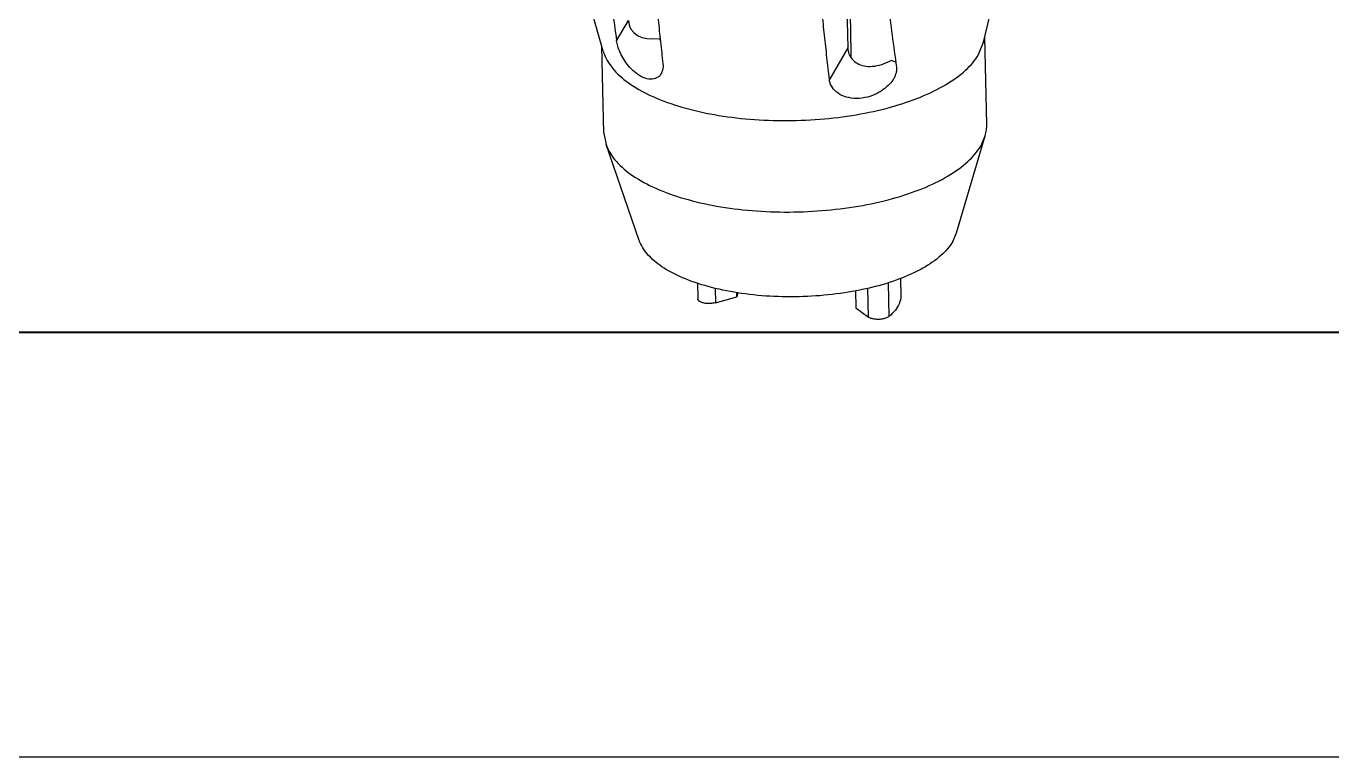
# Model space of a CAD drawing. Header units: millimetres. Extents: x 15 to 334, y 2 to 223.
# Drawn here: x 135.48 to 152.39, y 1.68 to 11.15 of the extents above; entities that cross this region are included whole.
import ezdxf

# ---------------------------------------------------------------- set-up
doc = ezdxf.new("R2010")
doc.units = ezdxf.units.MM
doc.layers.add('02___PRT_ALL_AXES', color=179, linetype='Continuous')
doc.layers.add('FROM', color=179, linetype='Continuous')

msp = doc.modelspace()

# ---------------------------------------------------------------- linework, layer by layer
at = {"layer": '02___PRT_ALL_AXES', "color": 179, "linetype": 'Continuous'}
for p, q in [((147.876, 10.937), (148.097, 11.867)), ((142.951, 10.822), (142.676, 11.773)), ((143.123, 10.955), (143.277, 11.218)), ((147.917, 9.876), (147.89, 10.999)), ((142.959, 9.76), (142.933, 10.883)), ((146.118, 10.864), (145.878, 10.456)), ((146.161, 10.74), (146.159, 10.865)), ((147.81, 10.777), (147.876, 10.937)), ((142.959, 9.76), (142.987, 9.611)), ((147.525, 8.466), (147.897, 9.726)), ((147.838, 9.593), (147.897, 9.726)), ((143.417, 8.37), (142.987, 9.611)), ((147.476, 8.354), (147.525, 8.466)), ((144.169, 7.82), (144.174, 7.614)), ((146.64, 7.826), (146.65, 7.384)), ((146.799, 7.876), (146.804, 7.647)), ((144.398, 7.751), (144.403, 7.563)), ((144.403, 7.563), (144.682, 7.639)), ((144.682, 7.639), (144.68, 7.695)), ((146.216, 7.72), (146.221, 7.495)), ((146.385, 7.377), (146.376, 7.75)), ((146.804, 7.649), (146.804, 7.647)), ((146.221, 7.495), (146.385, 7.377))]:
    msp.add_line(p, q, dxfattribs=at)
for centre, radius, start, end in [((227.089, 22.551), 84.763, 187.29643, 187.8627), ((225.654, 21.538), 79.659, 187.27832, 187.88087), ((144.014, 11.18), 0.392, 209.4404, 213.3673)]:
    msp.add_arc(centre, radius, start, end, dxfattribs=at)
for centre, major_axis, ratio, start_param, end_param in [((143.74, 11.345), (0.439, 0.224), 0.655348, 2.835491, 4.245026), ((146.629, 11.074), (-0.195, 0.382), 0.497178, 2.532708, 2.751174)]:
    msp.add_ellipse(centre, major_axis=major_axis, ratio=ratio, start_param=start_param, end_param=end_param, dxfattribs=at)
for points, knots in [([(145.761, 23.084), (145.77, 22.793), (145.833, 20.594), (145.952, 16.521), (146.063, 12.739), (146.118, 10.864)], [0, 0, 0, 0, 0.873229, 6.600128, 12.225209, 12.225209, 12.225209, 12.225209]), ([(146.159, 10.865), (146.147, 11.54), (146.11, 13.726), (146.069, 16.184), (146.039, 17.967), (146.034, 18.239)], [0, 0, 0, 0, 2.024319, 6.558734, 7.375068, 7.375068, 7.375068, 7.375068]), ([(143.63, 11.518), (143.64, 11.422), (143.661, 11.23), (143.692, 10.943), (143.712, 10.753), (143.723, 10.658)], [0, 0, 0, 0, 0.290717, 0.5790872, 0.8650533, 0.8650533, 0.8650533, 0.8650533]), ([(145.878, 10.456), (145.867, 10.551), (145.847, 10.741), (145.816, 11.028), (145.795, 11.22), (145.785, 11.316)], [0, 0, 0, 0, 0.2859661, 0.5743363, 0.8650533, 0.8650533, 0.8650533, 0.8650533]), ([(142.951, 10.822), (142.952, 10.816), (142.976, 10.737), (143.069, 10.582), (143.282, 10.395), (143.572, 10.233), (143.93, 10.1), (144.342, 10.001), (144.795, 9.938), (145.271, 9.915), (145.752, 9.933), (146.22, 9.99), (146.658, 10.085), (147.049, 10.214), (147.379, 10.373), (147.637, 10.555), (147.766, 10.702), (147.81, 10.777)], [0, 0, 0, 0, 0.016845, 0.250172, 0.527805, 0.858517, 1.241136, 1.668364, 2.129069, 2.609743, 3.095602, 3.571543, 4.023074, 4.437308, 4.804137, 5.117884, 5.380013, 5.380013, 5.380013, 5.380013]), ([(143.7, 10.53), (143.696, 10.522), (143.677, 10.495), (143.623, 10.459), (143.534, 10.454), (143.439, 10.488), (143.351, 10.551), (143.276, 10.63), (143.215, 10.716), (143.169, 10.801), (143.138, 10.881), (143.126, 10.932), (143.123, 10.955)], [0, 0, 0, 0, 0.0255474, 0.0993051, 0.1838312, 0.2850314, 0.3950065, 0.5053291, 0.6119707, 0.7098433, 0.7954335, 0.8668431, 0.8668431, 0.8668431, 0.8668431]), ([(146.118, 10.864), (146.119, 10.838), (146.128, 10.786), (146.17, 10.715), (146.239, 10.659), (146.331, 10.626), (146.441, 10.621), (146.562, 10.648), (146.641, 10.683), (146.681, 10.706)], [0, 0, 0, 0, 0.0778347, 0.1571914, 0.2425915, 0.3382833, 0.4465492, 0.5686795, 0.7052525, 0.7052525, 0.7052525, 0.7052525]), ([(143.723, 10.658), (143.726, 10.631), (143.725, 10.586), (143.708, 10.544), (143.7, 10.53)], [0, 0, 0, 0, 0.0824064, 0.1319549, 0.1319549, 0.1319549, 0.1319549]), ([(146.747, 10.616), (146.75, 10.593), (146.747, 10.543), (146.727, 10.493), (146.712, 10.467), (146.71, 10.464)], [0, 0, 0, 0, 0.0679653, 0.1477479, 0.1583668, 0.1583668, 0.1583668, 0.1583668]), ([(146.71, 10.464), (146.696, 10.44), (146.656, 10.388), (146.575, 10.317), (146.466, 10.255), (146.336, 10.214), (146.198, 10.204), (146.07, 10.23), (145.968, 10.287), (145.901, 10.365), (145.881, 10.426), (145.878, 10.456)], [0, 0, 0, 0, 0.084331, 0.195239, 0.320325, 0.458242, 0.600442, 0.731055, 0.844609, 0.943631, 1.033006, 1.033006, 1.033006, 1.033006]), ([(147.897, 9.726), (147.904, 9.752), (147.915, 9.801), (147.917, 9.852), (147.917, 9.876)], [0, 0, 0, 0, 0.0785493, 0.1512435, 0.1512435, 0.1512435, 0.1512435]), ([(142.987, 9.611), (143.011, 9.541), (143.1, 9.395), (143.31, 9.211), (143.6, 9.049), (143.958, 8.916), (144.37, 8.816), (144.823, 8.754), (145.298, 8.731), (145.779, 8.749), (146.248, 8.806), (146.685, 8.901), (147.076, 9.03), (147.407, 9.189), (147.665, 9.371), (147.793, 9.518), (147.838, 9.593)], [0, 0, 0, 0, 0.222996, 0.500629, 0.831341, 1.213961, 1.641188, 2.101893, 2.582567, 3.068427, 3.544367, 3.995898, 4.410133, 4.776961, 5.090708, 5.352837, 5.352837, 5.352837, 5.352837]), ([(147.476, 8.354), (147.436, 8.287), (147.318, 8.155), (147.08, 7.995), (146.776, 7.858), (146.416, 7.75), (146.016, 7.676), (145.593, 7.637), (145.164, 7.637), (144.749, 7.675), (144.364, 7.75), (144.025, 7.857), (143.747, 7.994), (143.54, 8.155), (143.444, 8.293), (143.418, 8.365), (143.417, 8.37)], [0, 0, 0, 0, 0.235323, 0.520092, 0.854952, 1.233264, 1.643999, 2.073484, 2.506678, 2.928282, 3.323819, 3.680804, 3.99021, 4.248695, 4.462433, 4.478155, 4.478155, 4.478155, 4.478155]), ([(144.403, 7.563), (144.387, 7.558), (144.352, 7.552), (144.3, 7.551), (144.252, 7.557), (144.211, 7.571), (144.183, 7.589), (144.174, 7.607), (144.174, 7.614)], [0, 0, 0, 0, 0.0508104, 0.1041568, 0.1547365, 0.1977805, 0.2306042, 0.2531581, 0.2531581, 0.2531581, 0.2531581]), ([(144.699, 7.692), (144.697, 7.689), (144.689, 7.672), (144.684, 7.654), (144.682, 7.639)], [0, 0, 0, 0, 0.00942934, 0.05530552, 0.05530552, 0.05530552, 0.05530552]), ([(146.804, 7.647), (146.803, 7.616), (146.788, 7.551), (146.733, 7.461), (146.68, 7.409), (146.65, 7.384)], [0, 0, 0, 0, 0.0922899, 0.1947191, 0.3128276, 0.3128276, 0.3128276, 0.3128276]), ([(146.65, 7.384), (146.64, 7.376), (146.614, 7.363), (146.57, 7.351), (146.519, 7.345), (146.468, 7.348), (146.422, 7.357), (146.396, 7.369), (146.385, 7.377)], [0, 0, 0, 0, 0.0379814, 0.0852845, 0.1378641, 0.1906092, 0.2383704, 0.2769916, 0.2769916, 0.2769916, 0.2769916])]:
    msp.add_open_spline(points, degree=3, knots=knots, dxfattribs=at)
at = {"layer": 'FROM', "lineweight": 40}
msp.add_line((328.911, 7.175), (20.977, 7.175), dxfattribs=at)
at = {"layer": 'FROM'}
msp.add_line((15.481, 1.678), (334.408, 1.678), dxfattribs=at)

doc.saveas('drawing.dxf')
